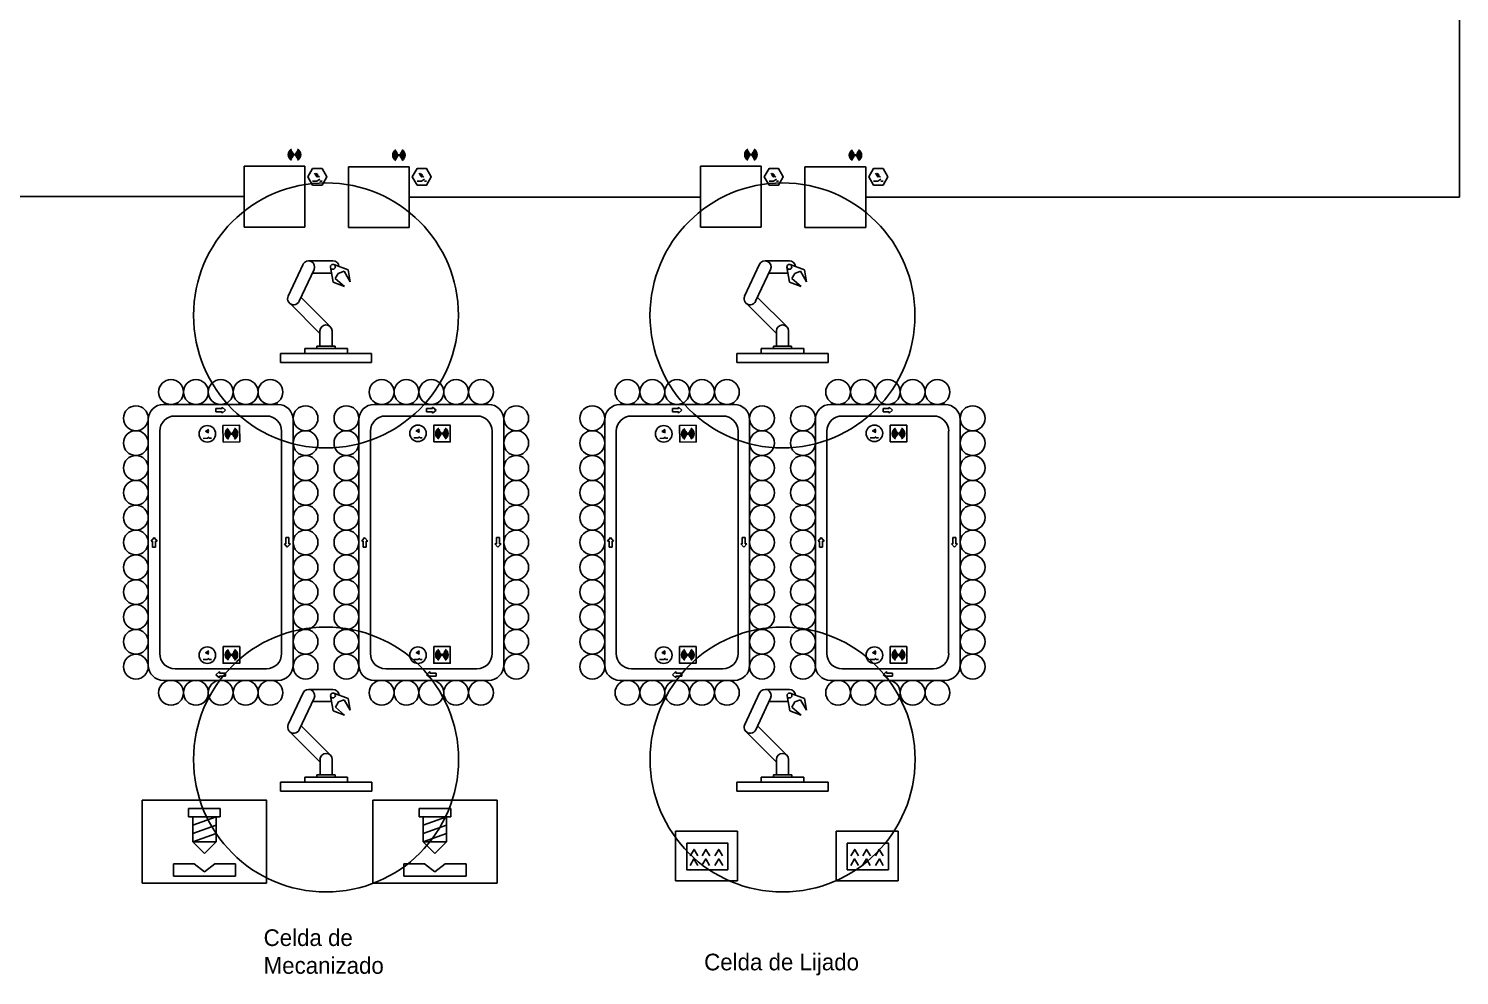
# Model space of a CAD drawing. Header units: millimetres. Extents: x -41525 to 29867, y -15928 to 24131.
# Drawn here: x 2016 to 19295, y -14711 to -3278 of the extents above; entities that cross this region are included whole.
import ezdxf

# ---------------------------------------------------------------- set-up
doc = ezdxf.new("R2010")
doc.units = ezdxf.units.MM
doc.header["$LTSCALE"] = 0.4
for name, color, linetype in [('01 Contornos vistos 0.35', 150, 'Continuous'), ('Almacenaje', 80, 'Continuous'), ('Celdas', 200, 'Continuous'), ('Maquina', 82, 'Continuous'), ('Robots', 80, 'Continuous'), ('Sensores', 211, 'Continuous'), ('Texto2', 7, 'Continuous')]:
    doc.layers.add(name, color=color, linetype=linetype)

msp = doc.modelspace()

# ---------------------------------------------------------------- linework, layer by layer
at = {"layer": '01 Contornos vistos 0.35'}
for p, q in [((19295, -5314), (19295, 2995)), ((-61, -5307), (4617, -5307)), ((6613, -5314), (10129, -5314)), ((12126, -5314), (19295, -5314))]:
    msp.add_line(p, q, dxfattribs=at)
at = {"layer": '01 Contornos vistos 0.35', "color": 6}
for p, q in [((5476, -5041), (5490, -5046)), ((5496, -5041), (5510, -5046)), ((6737, -5041), (6752, -5046)), ((6757, -5041), (6772, -5046)), ((10988, -5041), (11002, -5046)), ((11008, -5041), (11022, -5046)), ((12250, -5041), (12264, -5046)), ((12270, -5041), (12284, -5046)), ((4125, -8226), (4175, -8225)), ((4175, -8225), (4196, -8212)), ((4197, -8225), (4225, -8224)), ((6668, -8219), (6718, -8219)), ((6718, -8219), (6739, -8207)), ((6739, -8219), (6768, -8219)), ((9637, -8226), (9687, -8225)), ((9687, -8225), (9709, -8212)), ((9709, -8225), (9737, -8224)), ((12180, -8219), (12230, -8219)), ((12230, -8219), (12252, -8207)), ((12252, -8219), (12280, -8219)), ((4174, -10898), (4196, -10885)), ((6718, -10898), (6739, -10885)), ((9686, -10898), (9708, -10885)), ((12230, -10898), (12252, -10885)), ((4124, -10898), (4174, -10898)), ((4196, -10898), (4224, -10898)), ((6668, -10898), (6718, -10898)), ((6739, -10898), (6768, -10898)), ((9636, -10898), (9686, -10898)), ((9708, -10898), (9736, -10898)), ((12180, -10898), (12230, -10898)), ((12252, -10898), (12280, -10898))]:
    msp.add_line(p, q, dxfattribs=at)
at = {"layer": '01 Contornos vistos 0.35', "color": 40, "true_color": 0xf8d731}
for p, q in [((3948, -12697), (4331, -12697)), ((3948, -12697), (3948, -12797)), ((4331, -12697), (4331, -12797)), ((6731, -12697), (7114, -12697)), ((6731, -12697), (6731, -12797)), ((7114, -12697), (7114, -12797)), ((3998, -12797), (3948, -12797)), ((3998, -12997), (3998, -12797)), ((3998, -12897), (4281, -12797)), ((3998, -12797), (4281, -12797)), ((3998, -12997), (4281, -12897)), ((4281, -12997), (4281, -12797)), ((4281, -12797), (4331, -12797)), ((6781, -12797), (6731, -12797)), ((6781, -12997), (6781, -12797)), ((6781, -12897), (7064, -12797)), ((6781, -12797), (7064, -12797)), ((6781, -12997), (7064, -12897)), ((7064, -12997), (7064, -12797)), ((7064, -12797), (7114, -12797)), ((3998, -13097), (3998, -12997)), ((3998, -13097), (4281, -12997)), ((4139, -13238), (3998, -13097)), ((3998, -13097), (4281, -13097)), ((4139, -13238), (4281, -13097)), ((4281, -13097), (4281, -12997)), ((6781, -13097), (6781, -12997)), ((6781, -13097), (7064, -12997)), ((6923, -13238), (6781, -13097)), ((6781, -13097), (7064, -13097)), ((6923, -13238), (7064, -13097)), ((7064, -13097), (7064, -12997)), ((3764, -13513), (3764, -13363)), ((3764, -13363), (4014, -13363)), ((4014, -13363), (4139, -13460)), ((4139, -13460), (4264, -13363)), ((4514, -13363), (4264, -13363)), ((4514, -13513), (4514, -13363)), ((6548, -13513), (6548, -13363)), ((6548, -13363), (6798, -13363)), ((6798, -13363), (6923, -13460)), ((6923, -13460), (7048, -13363)), ((7298, -13363), (7048, -13363)), ((7298, -13513), (7298, -13363)), ((3764, -13513), (4514, -13513)), ((6548, -13513), (7298, -13513))]:
    msp.add_line(p, q, dxfattribs=at)
at = {"layer": '01 Contornos vistos 0.35', "color": 2, "true_color": 0xf1eb1f}
for p, q in [((9827, -12968), (10577, -12968)), ((9827, -13568), (9827, -12968)), ((10577, -12968), (10577, -13568)), ((11767, -12968), (12517, -12968)), ((11767, -13568), (11767, -12968)), ((12517, -12968), (12517, -13568)), ((10577, -13568), (9827, -13568)), ((12517, -13568), (11767, -13568))]:
    msp.add_line(p, q, dxfattribs=at)
at = {"layer": '01 Contornos vistos 0.35', "color": 6}
for points in [[(4366, -8271), (4566, -8268), (4563, -8068), (4363, -8071)], [(6908, -8268), (7108, -8268), (7108, -8068), (6908, -8068)], [(9879, -8271), (10079, -8268), (10076, -8068), (9876, -8071)], [(12421, -8268), (12621, -8268), (12621, -8068), (12421, -8068)], [(4365, -10741), (4565, -10741), (4565, -10941), (4365, -10941)], [(6908, -10741), (7108, -10741), (7108, -10941), (6908, -10941)], [(9877, -10741), (10077, -10741), (10077, -10941), (9877, -10941)], [(12421, -10741), (12621, -10741), (12621, -10941), (12421, -10941)]]:
    msp.add_lwpolyline(points, close=True, dxfattribs=at)
at = {"layer": '01 Contornos vistos 0.35', "color": 40, "true_color": 0xf8d731}
for points in [[(4889, -13597), (4889, -12597), (3389, -12597), (3389, -13597)], [(7673, -13597), (7673, -12597), (6173, -12597), (6173, -13597)]]:
    msp.add_lwpolyline(points, close=True, dxfattribs=at)
at = {"layer": '01 Contornos vistos 0.35', "color": 2, "true_color": 0xf1eb1f}
for points in [[(9963, -13113), (10459, -13113), (10459, -13436), (9963, -13436)], [(11903, -13113), (12399, -13113), (12399, -13436), (11903, -13436)]]:
    msp.add_lwpolyline(points, close=True, dxfattribs=at)
for points in [[(10098, -13384), (10051, -13304), (10005, -13384)], [(10098, -13269), (10052, -13189), (10006, -13269)], [(10240, -13384), (10194, -13304), (10147, -13384)], [(10242, -13269), (10195, -13189), (10149, -13269)], [(10396, -13269), (10350, -13189), (10303, -13269)], [(10398, -13384), (10351, -13304), (10305, -13384)], [(12038, -13269), (11992, -13189), (11945, -13269)], [(12038, -13384), (11991, -13304), (11945, -13384)], [(12180, -13384), (12134, -13304), (12087, -13384)], [(12182, -13269), (12135, -13189), (12089, -13269)], [(12336, -13269), (12289, -13189), (12243, -13269)], [(12337, -13384), (12291, -13304), (12245, -13384)]]:
    msp.add_lwpolyline(points, dxfattribs=at)
at = {"layer": '01 Contornos vistos 0.35', "color": 6}
for centre, radius in [((5227, -4800), 5), ((6488, -4806), 5), ((10739, -4800), 5), ((12001, -4806), 5), ((4174, -8171), 100), ((6718, -8165), 100), ((9686, -8171), 100), ((12230, -8165), 100), ((4465, -8170), 5), ((7008, -8168), 5), ((9977, -8170), 5), ((12521, -8168), 5), ((4174, -10844), 100), ((4465, -10841), 5), ((6718, -10844), 100), ((7008, -10841), 5), ((9686, -10844), 100), ((9977, -10841), 5), ((12230, -10844), 100), ((12521, -10841), 5)]:
    msp.add_circle(centre, radius, dxfattribs=at)
at = {"layer": '01 Contornos vistos 0.35', "color": 1}
for centre in [(5607, -6741), (11120, -6741), (5608, -12104), (11121, -12104)]:
    msp.add_circle(centre, 1600, dxfattribs=at)
at = {"layer": '01 Contornos vistos 0.35', "color": 85, "true_color": 0x58ba48}
for centre in [(3736, -7667), (4036, -7667), (4336, -7667), (4636, -7667), (4936, -7667), (6279, -7667), (6579, -7667), (6879, -7667), (7179, -7667), (7479, -7667), (9248, -7667), (9548, -7667), (9848, -7667), (10148, -7667), (10448, -7667), (11792, -7667), (12092, -7667), (12392, -7667), (12692, -7667), (12992, -7667), (3311, -7983), (5360, -7983), (5854, -7983), (7904, -7983), (8823, -7983), (10873, -7983), (11367, -7983), (13416, -7983), (3311, -8283), (5360, -8283), (5854, -8283), (7904, -8283), (8823, -8283), (10873, -8283), (11367, -8283), (13416, -8283), (3311, -8583), (5360, -8583), (5854, -8583), (7904, -8583), (8823, -8583), (10873, -8583), (11367, -8583), (13416, -8583), (3311, -8883), (5360, -8883), (5854, -8883), (7904, -8883), (8823, -8883), (10873, -8883), (11367, -8883), (13416, -8883), (3311, -9183), (5360, -9183), (5854, -9183), (7904, -9183), (8823, -9183), (10873, -9183), (11367, -9183), (13416, -9183), (3311, -9483), (5360, -9483), (5854, -9483), (7904, -9483), (8823, -9483), (10873, -9483), (11367, -9483), (13416, -9483), (3311, -9783), (5360, -9783), (5854, -9783), (7904, -9783), (8823, -9783), (10873, -9783), (11367, -9783), (13416, -9783), (3311, -10083), (5360, -10083), (5854, -10083), (7904, -10083), (8823, -10083), (10873, -10083), (11367, -10083), (13416, -10083), (3311, -10383), (5360, -10383), (5854, -10383), (7904, -10383), (8823, -10383), (10873, -10383), (11367, -10383), (13416, -10383), (3311, -10683), (5360, -10683), (5854, -10683), (7904, -10683), (8823, -10683), (10873, -10683), (11367, -10683), (13416, -10683), (3311, -10983), (5360, -10983), (5854, -10983), (7904, -10983), (8823, -10983), (10873, -10983), (11367, -10983), (13416, -10983), (3736, -11298), (4036, -11298), (4336, -11298), (4636, -11298), (4936, -11298), (6279, -11298), (6579, -11298), (6879, -11298), (7179, -11298), (7479, -11298), (9248, -11298), (9548, -11298), (9848, -11298), (10148, -11298), (10448, -11298), (11792, -11298), (12092, -11298), (12392, -11298), (12692, -11298), (12992, -11298)]:
    msp.add_circle(centre, 150, dxfattribs=at)
at = {"layer": '01 Contornos vistos 0.35', "color": 6}
for centre, radius, start, end in [((5227, -4800), 75, 120, 240), ((5227, -4800), 65, 120, 240), ((5227, -4800), 55, 120, 240), ((5227, -4800), 45, 120, 240), ((5227, -4800), 35, 120, 240), ((5227, -4800), 25, 120, 240), ((5227, -4800), 15, 120, 240), ((5227, -4800), 15, 300, 60), ((5227, -4800), 25, 300, 60), ((5227, -4800), 35, 300, 60), ((5227, -4800), 45, 300, 60), ((5227, -4800), 55, 300, 60), ((5227, -4800), 65, 300, 60), ((5227, -4800), 75, 300, 60), ((6488, -4806), 75, 120, 240), ((6488, -4806), 65, 120, 240), ((6488, -4806), 55, 120, 240), ((6488, -4806), 45, 120, 240), ((6488, -4806), 35, 120, 240), ((6488, -4806), 25, 120, 240), ((6488, -4806), 15, 120, 240), ((6488, -4806), 15, 300, 60), ((6488, -4806), 25, 300, 60), ((6488, -4806), 35, 300, 60), ((6488, -4806), 45, 300, 60), ((6488, -4806), 55, 300, 60), ((6488, -4806), 65, 300, 60), ((6488, -4806), 75, 300, 60), ((10739, -4800), 75, 120, 240), ((10739, -4800), 65, 120, 240), ((10739, -4800), 55, 120, 240), ((10739, -4800), 45, 120, 240), ((10739, -4800), 35, 120, 240), ((10739, -4800), 25, 120, 240), ((10739, -4800), 15, 120, 240), ((10739, -4800), 15, 300, 60), ((10739, -4800), 25, 300, 60), ((10739, -4800), 35, 300, 60), ((10739, -4800), 45, 300, 60), ((10739, -4800), 55, 300, 60), ((10739, -4800), 65, 300, 60), ((10739, -4800), 75, 300, 60), ((12001, -4806), 75, 120, 240), ((12001, -4806), 65, 120, 240), ((12001, -4806), 55, 120, 240), ((12001, -4806), 45, 120, 240), ((12001, -4806), 35, 120, 240), ((12001, -4806), 25, 120, 240), ((12001, -4806), 15, 120, 240), ((12001, -4806), 15, 300, 60), ((12001, -4806), 25, 300, 60), ((12001, -4806), 35, 300, 60), ((12001, -4806), 45, 300, 60), ((12001, -4806), 55, 300, 60), ((12001, -4806), 65, 300, 60), ((12001, -4806), 75, 300, 60), ((4138, -8141), 48.6, 330.88, 30.88), ((4465, -8170), 75, 120.88, 240.88), ((4465, -8170), 65, 120.88, 240.88), ((4465, -8170), 65, 300.88, 60.88), ((4465, -8170), 75, 300.88, 60.88), ((6682, -8135), 34.7, 330, 30), ((6682, -8135), 48.6, 330, 30), ((7008, -8168), 75, 120, 240), ((7008, -8168), 65, 120, 240), ((7008, -8168), 55, 120, 240), ((7008, -8168), 55, 300, 60), ((7008, -8168), 65, 300, 60), ((7008, -8168), 75, 300, 60), ((9651, -8141), 48.6, 330.88, 30.88), ((9977, -8170), 75, 120.88, 240.88), ((9977, -8170), 65, 120.88, 240.88), ((9977, -8170), 65, 300.88, 60.88), ((9977, -8170), 75, 300.88, 60.88), ((12195, -8135), 34.7, 330, 30), ((12195, -8135), 48.6, 330, 30), ((12521, -8168), 75, 120, 240), ((12521, -8168), 65, 120, 240), ((12521, -8168), 55, 120, 240), ((12521, -8168), 55, 300, 60), ((12521, -8168), 65, 300, 60), ((12521, -8168), 75, 300, 60), ((4138, -8141), 20.8, 330.88, 30.88), ((4138, -8141), 34.7, 330.88, 30.88), ((4465, -8170), 55, 120.88, 240.88), ((4465, -8170), 45, 120.88, 240.88), ((4465, -8170), 35, 120.88, 240.88), ((4465, -8170), 25, 120.88, 240.88), ((4465, -8170), 15, 120.88, 240.88), ((4465, -8170), 15, 300.88, 60.88), ((4465, -8170), 25, 300.88, 60.88), ((4465, -8170), 35, 300.88, 60.88), ((4465, -8170), 45, 300.88, 60.88), ((4465, -8170), 55, 300.88, 60.88), ((6682, -8135), 20.8, 330, 30), ((7008, -8168), 45, 120, 240), ((7008, -8168), 35, 120, 240), ((7008, -8168), 25, 120, 240), ((7008, -8168), 15, 120, 240), ((7008, -8168), 15, 300, 60), ((7008, -8168), 25, 300, 60), ((7008, -8168), 35, 300, 60), ((7008, -8168), 45, 300, 60), ((9651, -8141), 20.8, 330.88, 30.88), ((9651, -8141), 34.7, 330.88, 30.88), ((9977, -8170), 55, 120.88, 240.88), ((9977, -8170), 45, 120.88, 240.88), ((9977, -8170), 35, 120.88, 240.88), ((9977, -8170), 25, 120.88, 240.88), ((9977, -8170), 15, 120.88, 240.88), ((9977, -8170), 15, 300.88, 60.88), ((9977, -8170), 25, 300.88, 60.88), ((9977, -8170), 35, 300.88, 60.88), ((9977, -8170), 45, 300.88, 60.88), ((9977, -8170), 55, 300.88, 60.88), ((12195, -8135), 20.8, 330, 30), ((12521, -8168), 45, 120, 240), ((12521, -8168), 35, 120, 240), ((12521, -8168), 25, 120, 240), ((12521, -8168), 15, 120, 240), ((12521, -8168), 15, 300, 60), ((12521, -8168), 25, 300, 60), ((12521, -8168), 35, 300, 60), ((12521, -8168), 45, 300, 60), ((4139, -10813), 20.8, 330, 30), ((4139, -10813), 34.7, 330, 30), ((4139, -10813), 48.6, 330, 30), ((4465, -10841), 75, 120, 240), ((4465, -10841), 65, 120, 240), ((4465, -10841), 55, 120, 240), ((4465, -10841), 45, 120, 240), ((4465, -10841), 35, 120, 240), ((4465, -10841), 25, 120, 240), ((4465, -10841), 15, 120, 240), ((4465, -10841), 15, 300, 60), ((4465, -10841), 25, 300, 60), ((4465, -10841), 35, 300, 60), ((4465, -10841), 45, 300, 60), ((4465, -10841), 55, 300, 60), ((4465, -10841), 65, 300, 60), ((4465, -10841), 75, 300, 60), ((6682, -10813), 20.8, 330, 30), ((6682, -10813), 34.7, 330, 30), ((6682, -10813), 48.6, 330, 30), ((7008, -10841), 75, 120, 240), ((7008, -10841), 65, 120, 240), ((7008, -10841), 55, 120, 240), ((7008, -10841), 45, 120, 240), ((7008, -10841), 35, 120, 240), ((7008, -10841), 25, 120, 240), ((7008, -10841), 15, 120, 240), ((7008, -10841), 15, 300, 60), ((7008, -10841), 25, 300, 60), ((7008, -10841), 35, 300, 60), ((7008, -10841), 45, 300, 60), ((7008, -10841), 55, 300, 60), ((7008, -10841), 65, 300, 60), ((7008, -10841), 75, 300, 60), ((9651, -10813), 20.8, 330, 30), ((9651, -10813), 34.7, 330, 30), ((9651, -10813), 48.6, 330, 30), ((9977, -10841), 75, 120, 240), ((9977, -10841), 65, 120, 240), ((9977, -10841), 55, 120, 240), ((9977, -10841), 45, 120, 240), ((9977, -10841), 35, 120, 240), ((9977, -10841), 25, 120, 240), ((9977, -10841), 15, 120, 240), ((9977, -10841), 15, 300, 60), ((9977, -10841), 25, 300, 60), ((9977, -10841), 35, 300, 60), ((9977, -10841), 45, 300, 60), ((9977, -10841), 55, 300, 60), ((9977, -10841), 65, 300, 60), ((9977, -10841), 75, 300, 60), ((12195, -10813), 20.8, 330, 30), ((12195, -10813), 34.7, 330, 30), ((12195, -10813), 48.6, 330, 30), ((12521, -10841), 75, 120, 240), ((12521, -10841), 65, 120, 240), ((12521, -10841), 55, 120, 240), ((12521, -10841), 45, 120, 240), ((12521, -10841), 35, 120, 240), ((12521, -10841), 25, 120, 240), ((12521, -10841), 15, 120, 240), ((12521, -10841), 15, 300, 60), ((12521, -10841), 25, 300, 60), ((12521, -10841), 35, 300, 60), ((12521, -10841), 45, 300, 60), ((12521, -10841), 55, 300, 60), ((12521, -10841), 65, 300, 60), ((12521, -10841), 75, 300, 60)]:
    msp.add_arc(centre, radius, start, end, dxfattribs=at)
at = {"layer": 'Almacenaje'}
for p, q in [((4617, -4940), (4617, -5675)), ((5352, -4940), (4617, -4940)), ((5352, -5675), (5352, -4940)), ((5879, -4946), (5879, -5681)), ((6613, -4946), (5879, -4946)), ((6613, -5681), (6613, -4946)), ((10129, -4940), (10129, -5675)), ((10864, -4940), (10129, -4940)), ((10864, -5675), (10864, -4940)), ((11391, -4946), (11391, -5681)), ((12126, -4946), (11391, -4946)), ((12126, -5681), (12126, -4946)), ((4617, -5675), (5352, -5675)), ((5879, -5681), (6613, -5681)), ((10129, -5675), (10864, -5675)), ((11391, -5681), (12126, -5681))]:
    msp.add_line(p, q, dxfattribs=at)
at = {"layer": 'Maquina'}
for p, q in [((3644, -7817), (5027, -7817)), ((7570, -7817), (6188, -7817)), ((9157, -7817), (10539, -7817)), ((13083, -7817), (11700, -7817)), ((3461, -10965), (3461, -8000)), ((4887, -7957), (3784, -7957)), ((5210, -10965), (5210, -8000)), ((6004, -10965), (6004, -8000)), ((6328, -7957), (7430, -7957)), ((7754, -10965), (7754, -8000)), ((8973, -10965), (8973, -8000)), ((10399, -7957), (9297, -7957)), ((10723, -10965), (10723, -8000)), ((11517, -10965), (11517, -8000)), ((11840, -7957), (12943, -7957)), ((13266, -10965), (13266, -8000)), ((3601, -10825), (3601, -8140)), ((5070, -10825), (5070, -8140)), ((6144, -10825), (6144, -8140)), ((7614, -10825), (7614, -8140)), ((9113, -10825), (9113, -8140)), ((10583, -10825), (10583, -8140)), ((11657, -10825), (11657, -8140)), ((13126, -10825), (13126, -8140)), ((4887, -11008), (3784, -11008)), ((6328, -11008), (7430, -11008)), ((10399, -11008), (9297, -11008)), ((11840, -11008), (12943, -11008)), ((3644, -11148), (5027, -11148)), ((7570, -11148), (6188, -11148)), ((9157, -11148), (10539, -11148)), ((13083, -11148), (11700, -11148))]:
    msp.add_line(p, q, dxfattribs=at)
for centre, start, end in [((3644, -8000), 90, 180), ((5027, -8000), 0, 90), ((6188, -8000), 90, 180), ((7570, -8000), 0, 90), ((9157, -8000), 90, 180), ((10539, -8000), 0, 90), ((11700, -8000), 90, 180), ((13083, -8000), 0, 90), ((3784, -8140), 90, 180), ((4887, -8140), 0, 90), ((6328, -8140), 90, 180), ((7430, -8140), 0, 90), ((9297, -8140), 90, 180), ((10399, -8140), 0, 90), ((11840, -8140), 90, 180), ((12943, -8140), 0, 90), ((3784, -10825), 180, 270), ((4887, -10825), 270, 0), ((6328, -10825), 180, 270), ((7430, -10825), 270, 0), ((9297, -10825), 180, 270), ((10399, -10825), 270, 0), ((11840, -10825), 180, 270), ((12943, -10825), 270, 0), ((3644, -10965), 180, 270), ((5027, -10965), 270, 0), ((6188, -10965), 180, 270), ((7570, -10965), 270, 0), ((9157, -10965), 180, 270), ((10539, -10965), 270, 0), ((11700, -10965), 180, 270), ((13083, -10965), 270, 0)]:
    msp.add_arc(centre, 184, start, end, dxfattribs=at)
at = {"layer": 'Robots'}
for p, q in [((5330, -6124), (5151, -6508)), ((5463, -6186), (5284, -6570)), ((5396, -6082), (5690, -6082)), ((5661, -6160), (5693, -6341)), ((5700, -6128), (5873, -6190)), ((5825, -6208), (5756, -6233)), ((5899, -6335), (5825, -6208)), ((5873, -6190), (5899, -6335)), ((10842, -6124), (10663, -6508)), ((10975, -6186), (10796, -6570)), ((10909, -6082), (11203, -6082)), ((11174, -6160), (11206, -6341)), ((11213, -6128), (11385, -6190)), ((11337, -6208), (11268, -6233)), ((11411, -6335), (11337, -6208)), ((11385, -6190), (11411, -6335)), ((5443, -6229), (5673, -6229)), ((5693, -6341), (5831, -6391)), ((5719, -6297), (5756, -6233)), ((5831, -6391), (5719, -6297)), ((10956, -6229), (11186, -6229)), ((11206, -6341), (11344, -6391)), ((11231, -6297), (11268, -6233)), ((11344, -6391), (11231, -6297)), ((5306, -6523), (5659, -6876)), ((10818, -6523), (11171, -6876)), ((5166, -6591), (5534, -6959)), ((5284, -6570), (5284, -6570)), ((10678, -6591), (11046, -6959)), ((10796, -6570), (10796, -6570)), ((5659, -6876), (5659, -6876)), ((5659, -6876), (5659, -6876)), ((5659, -6876), (5659, -6876)), ((11171, -6876), (11171, -6876)), ((11171, -6876), (11171, -6876)), ((11171, -6876), (11171, -6876)), ((5534, -6929), (5534, -7113)), ((5681, -6929), (5681, -7113)), ((11046, -6929), (11046, -7113)), ((11193, -6929), (11193, -7113)), ((5350, -7201), (5056, -7201)), ((5056, -7201), (5056, -7311)), ((5497, -7142), (5350, -7142)), ((5350, -7142), (5350, -7201)), ((5350, -7201), (5865, -7201)), ((5497, -7113), (5718, -7113)), ((5497, -7113), (5497, -7142)), ((5497, -7142), (5718, -7142)), ((5718, -7142), (5718, -7113)), ((5865, -7142), (5718, -7142)), ((5865, -7201), (5865, -7142)), ((6158, -7201), (5865, -7201)), ((6158, -7311), (6158, -7201)), ((10863, -7201), (10569, -7201)), ((10569, -7201), (10569, -7311)), ((11010, -7142), (10863, -7142)), ((10863, -7142), (10863, -7201)), ((10863, -7201), (11377, -7201)), ((11010, -7113), (11230, -7113)), ((11010, -7113), (11010, -7142)), ((11010, -7142), (11230, -7142)), ((11230, -7142), (11230, -7113)), ((11377, -7142), (11230, -7142)), ((11377, -7201), (11377, -7142)), ((11671, -7201), (11377, -7201)), ((11671, -7311), (11671, -7201)), ((5056, -7311), (6158, -7311)), ((10569, -7311), (11671, -7311)), ((5331, -11299), (5152, -11683)), ((5464, -11362), (5285, -11745)), ((5397, -11257), (5691, -11257)), ((5444, -11404), (5674, -11404)), ((5662, -11336), (5694, -11517)), ((5701, -11303), (5874, -11366)), ((5826, -11383), (5757, -11408)), ((5900, -11510), (5826, -11383)), ((5874, -11366), (5900, -11510)), ((10843, -11299), (10664, -11683)), ((10976, -11362), (10797, -11745)), ((10910, -11257), (11204, -11257)), ((10957, -11404), (11187, -11404)), ((11175, -11336), (11207, -11517)), ((11214, -11303), (11386, -11366)), ((11339, -11383), (11269, -11408)), ((11412, -11510), (11339, -11383)), ((11386, -11366), (11412, -11510)), ((5694, -11517), (5832, -11567)), ((5720, -11472), (5757, -11408)), ((5832, -11567), (5720, -11472)), ((11207, -11517), (11345, -11567)), ((11232, -11472), (11269, -11408)), ((11345, -11567), (11232, -11472)), ((5285, -11745), (5285, -11745)), ((5307, -11699), (5660, -12052)), ((10797, -11745), (10797, -11745)), ((10819, -11699), (11172, -12052)), ((5167, -11766), (5535, -12135)), ((10679, -11766), (11047, -12135)), ((5660, -12052), (5660, -12052)), ((5660, -12052), (5660, -12052)), ((5660, -12052), (5660, -12052)), ((11172, -12052), (11172, -12052)), ((11172, -12052), (11172, -12052)), ((11172, -12052), (11172, -12052)), ((5535, -12104), (5535, -12288)), ((5682, -12104), (5682, -12288)), ((11047, -12104), (11047, -12288)), ((11194, -12104), (11194, -12288)), ((5351, -12376), (5057, -12376)), ((5057, -12376), (5057, -12486)), ((5498, -12317), (5351, -12317)), ((5351, -12317), (5351, -12376)), ((5351, -12376), (5866, -12376)), ((5498, -12288), (5719, -12288)), ((5498, -12288), (5498, -12317)), ((5498, -12317), (5719, -12317)), ((5719, -12317), (5719, -12288)), ((5866, -12317), (5719, -12317)), ((5866, -12376), (5866, -12317)), ((6159, -12376), (5866, -12376)), ((6159, -12486), (6159, -12376)), ((10864, -12376), (10570, -12376)), ((10570, -12376), (10570, -12486)), ((11011, -12317), (10864, -12317)), ((10864, -12317), (10864, -12376)), ((10864, -12376), (11378, -12376)), ((11011, -12288), (11231, -12288)), ((11011, -12288), (11011, -12317)), ((11011, -12317), (11231, -12317)), ((11231, -12317), (11231, -12288)), ((11378, -12317), (11231, -12317)), ((11378, -12376), (11378, -12317)), ((11672, -12376), (11378, -12376)), ((11672, -12486), (11672, -12376)), ((5057, -12486), (6159, -12486)), ((10570, -12486), (11672, -12486))]:
    msp.add_line(p, q, dxfattribs=at)
for centre in [(5690, -6155), (11203, -6155), (5691, -11331), (11204, -11331)]:
    msp.add_circle(centre, 29.4, dxfattribs=at)
for centre, start, end in [((5396, -6155), 335, 155), ((5690, -6155), 3.5784, 90), ((10909, -6155), 335, 155), ((11203, -6155), 3.5784, 90), ((5217, -6539), 155, 335), ((10730, -6539), 155, 335), ((5607, -6929), 0, 180), ((11120, -6929), 0, 180), ((5397, -11331), 335, 155), ((5691, -11331), 3.5784, 90), ((10910, -11331), 335, 155), ((11204, -11331), 3.5784, 90), ((5218, -11714), 155, 335), ((10731, -11714), 155, 335), ((5608, -12104), 0, 180), ((11121, -12104), 0, 180)]:
    msp.add_arc(centre, 73.5, start, end, dxfattribs=at)
at = {"layer": 'Sensores', "color": 6}
for p, q in [((5446, -5118), (5497, -5118)), ((5469, -5025), (5490, -5046)), ((5476, -5041), (5497, -5062)), ((5489, -5025), (5510, -5046)), ((5496, -5041), (5517, -5062)), ((5497, -5118), (5534, -5097)), ((5534, -5118), (5560, -5118)), ((6708, -5118), (6759, -5118)), ((6730, -5025), (6752, -5046)), ((6737, -5041), (6759, -5062)), ((6750, -5025), (6772, -5046)), ((6757, -5041), (6779, -5062)), ((6759, -5118), (6796, -5097)), ((6796, -5118), (6821, -5118)), ((10959, -5118), (11010, -5118)), ((10981, -5025), (11002, -5046)), ((10988, -5041), (11009, -5062)), ((11001, -5025), (11022, -5046)), ((11008, -5041), (11029, -5062)), ((11010, -5118), (11047, -5097)), ((11047, -5118), (11072, -5118)), ((12220, -5118), (12271, -5118)), ((12243, -5025), (12264, -5046)), ((12250, -5041), (12271, -5062)), ((12263, -5025), (12284, -5046)), ((12270, -5041), (12291, -5062)), ((12271, -5118), (12308, -5097)), ((12308, -5118), (12334, -5118))]:
    msp.add_line(p, q, dxfattribs=at)
for points in [[(5445, -5167), (5560, -5167), (5618, -5068), (5560, -4968), (5445, -4968), (5388, -5068)], [(6707, -5167), (6822, -5167), (6879, -5068), (6822, -4968), (6707, -4968), (6649, -5068)], [(10958, -5167), (11073, -5167), (11130, -5068), (11073, -4968), (10958, -4968), (10900, -5068)], [(12219, -5167), (12334, -5167), (12392, -5068), (12334, -4968), (12219, -4968), (12162, -5068)], [(5500, -5058), (5494, -5065), (5503, -5068)], [(5520, -5058), (5514, -5065), (5523, -5068)], [(6762, -5058), (6755, -5065), (6764, -5068)], [(6782, -5058), (6775, -5065), (6784, -5068)], [(11013, -5058), (11006, -5065), (11015, -5068)], [(11033, -5058), (11026, -5065), (11035, -5068)], [(12274, -5058), (12268, -5065), (12277, -5068)], [(12294, -5058), (12288, -5065), (12297, -5068)]]:
    msp.add_lwpolyline(points, close=True, dxfattribs=at)
at = {"layer": 'Texto2'}
for p, q in [((4278, -7867), (4278, -7904)), ((4278, -7867), (4352, -7867)), ((4278, -7904), (4352, -7904)), ((4352, -7867), (4352, -7849)), ((4393, -7885), (4352, -7849)), ((4352, -7922), (4393, -7885)), ((4352, -7904), (4352, -7922)), ((6822, -7867), (6822, -7904)), ((6822, -7867), (6895, -7867)), ((6822, -7904), (6895, -7904)), ((6895, -7867), (6895, -7849)), ((6936, -7885), (6895, -7849)), ((6895, -7922), (6936, -7885)), ((6895, -7904), (6895, -7922)), ((9791, -7867), (9791, -7904)), ((9791, -7867), (9864, -7867)), ((9791, -7904), (9864, -7904)), ((9864, -7867), (9864, -7849)), ((9905, -7885), (9864, -7849)), ((9864, -7922), (9905, -7885)), ((9864, -7904), (9864, -7922)), ((12334, -7867), (12334, -7904)), ((12334, -7867), (12408, -7867)), ((12334, -7904), (12408, -7904)), ((12408, -7867), (12408, -7849)), ((12449, -7885), (12408, -7849)), ((12408, -7922), (12449, -7885)), ((12408, -7904), (12408, -7922)), ((3531, -9425), (3494, -9466)), ((3512, -9466), (3494, -9466)), ((3512, -9540), (3512, -9466)), ((3567, -9466), (3531, -9425)), ((3549, -9540), (3549, -9466)), ((3549, -9466), (3567, -9466)), ((5122, -9499), (5104, -9499)), ((5104, -9499), (5140, -9540)), ((5159, -9425), (5122, -9425)), ((5122, -9425), (5122, -9499)), ((5140, -9540), (5177, -9499)), ((5159, -9425), (5159, -9499)), ((5159, -9499), (5177, -9499)), ((6074, -9425), (6038, -9466)), ((6056, -9466), (6038, -9466)), ((6056, -9540), (6056, -9466)), ((6111, -9466), (6074, -9425)), ((6093, -9540), (6093, -9466)), ((6093, -9466), (6111, -9466)), ((7666, -9499), (7647, -9499)), ((7647, -9499), (7684, -9540)), ((7702, -9425), (7666, -9425)), ((7666, -9425), (7666, -9499)), ((7684, -9540), (7721, -9499)), ((7702, -9425), (7702, -9499)), ((7702, -9499), (7721, -9499)), ((9043, -9425), (9006, -9466)), ((9025, -9466), (9006, -9466)), ((9025, -9540), (9025, -9466)), ((9080, -9466), (9043, -9425)), ((9062, -9540), (9062, -9466)), ((9062, -9466), (9080, -9466)), ((10634, -9499), (10616, -9499)), ((10616, -9499), (10653, -9540)), ((10671, -9425), (10634, -9425)), ((10634, -9425), (10634, -9499)), ((10653, -9540), (10690, -9499)), ((10671, -9425), (10671, -9499)), ((10671, -9499), (10690, -9499)), ((11587, -9425), (11550, -9466)), ((11568, -9466), (11550, -9466)), ((11568, -9540), (11568, -9466)), ((11623, -9466), (11587, -9425)), ((11605, -9540), (11605, -9466)), ((11605, -9466), (11623, -9466)), ((13178, -9499), (13160, -9499)), ((13160, -9499), (13196, -9540)), ((13215, -9425), (13178, -9425)), ((13178, -9425), (13178, -9499)), ((13196, -9540), (13233, -9499)), ((13215, -9425), (13215, -9499)), ((13215, -9499), (13233, -9499)), ((3512, -9540), (3549, -9540)), ((6056, -9540), (6093, -9540)), ((9025, -9540), (9062, -9540)), ((11568, -9540), (11605, -9540)), ((4319, -11043), (4278, -11080)), ((4319, -11061), (4319, -11043)), ((6863, -11043), (6822, -11080)), ((6863, -11061), (6863, -11043)), ((9832, -11043), (9791, -11080)), ((9832, -11061), (9832, -11043)), ((12375, -11043), (12334, -11080)), ((12375, -11061), (12375, -11043)), ((4278, -11080), (4319, -11117)), ((4393, -11061), (4319, -11061)), ((4393, -11098), (4319, -11098)), ((4319, -11098), (4319, -11117)), ((4393, -11098), (4393, -11061)), ((6822, -11080), (6863, -11117)), ((6936, -11061), (6863, -11061)), ((6936, -11098), (6863, -11098)), ((6863, -11098), (6863, -11117)), ((6936, -11098), (6936, -11061)), ((9791, -11080), (9832, -11117)), ((9905, -11061), (9832, -11061)), ((9905, -11098), (9832, -11098)), ((9832, -11098), (9832, -11117)), ((9905, -11098), (9905, -11061)), ((12334, -11080), (12375, -11117)), ((12449, -11061), (12375, -11061)), ((12449, -11098), (12375, -11098)), ((12375, -11098), (12375, -11117)), ((12449, -11098), (12449, -11061))]:
    msp.add_line(p, q, dxfattribs=at)

# ---------------------------------------------------------------- texts
at = {"layer": 'Celdas', "char_height": 201.25, "attachment_point": 1}
for s, heights, insert in [('Celda de Mecanizado', [604], (4854, -14155)), ('Celda de Lijado', [0], (10174, -14449))]:
    msp.add_mtext_dynamic_manual_height_columns(s, width=2170, gutter_width=1006, heights=heights, dxfattribs=dict(at, insert=insert))

doc.saveas('drawing.dxf')
